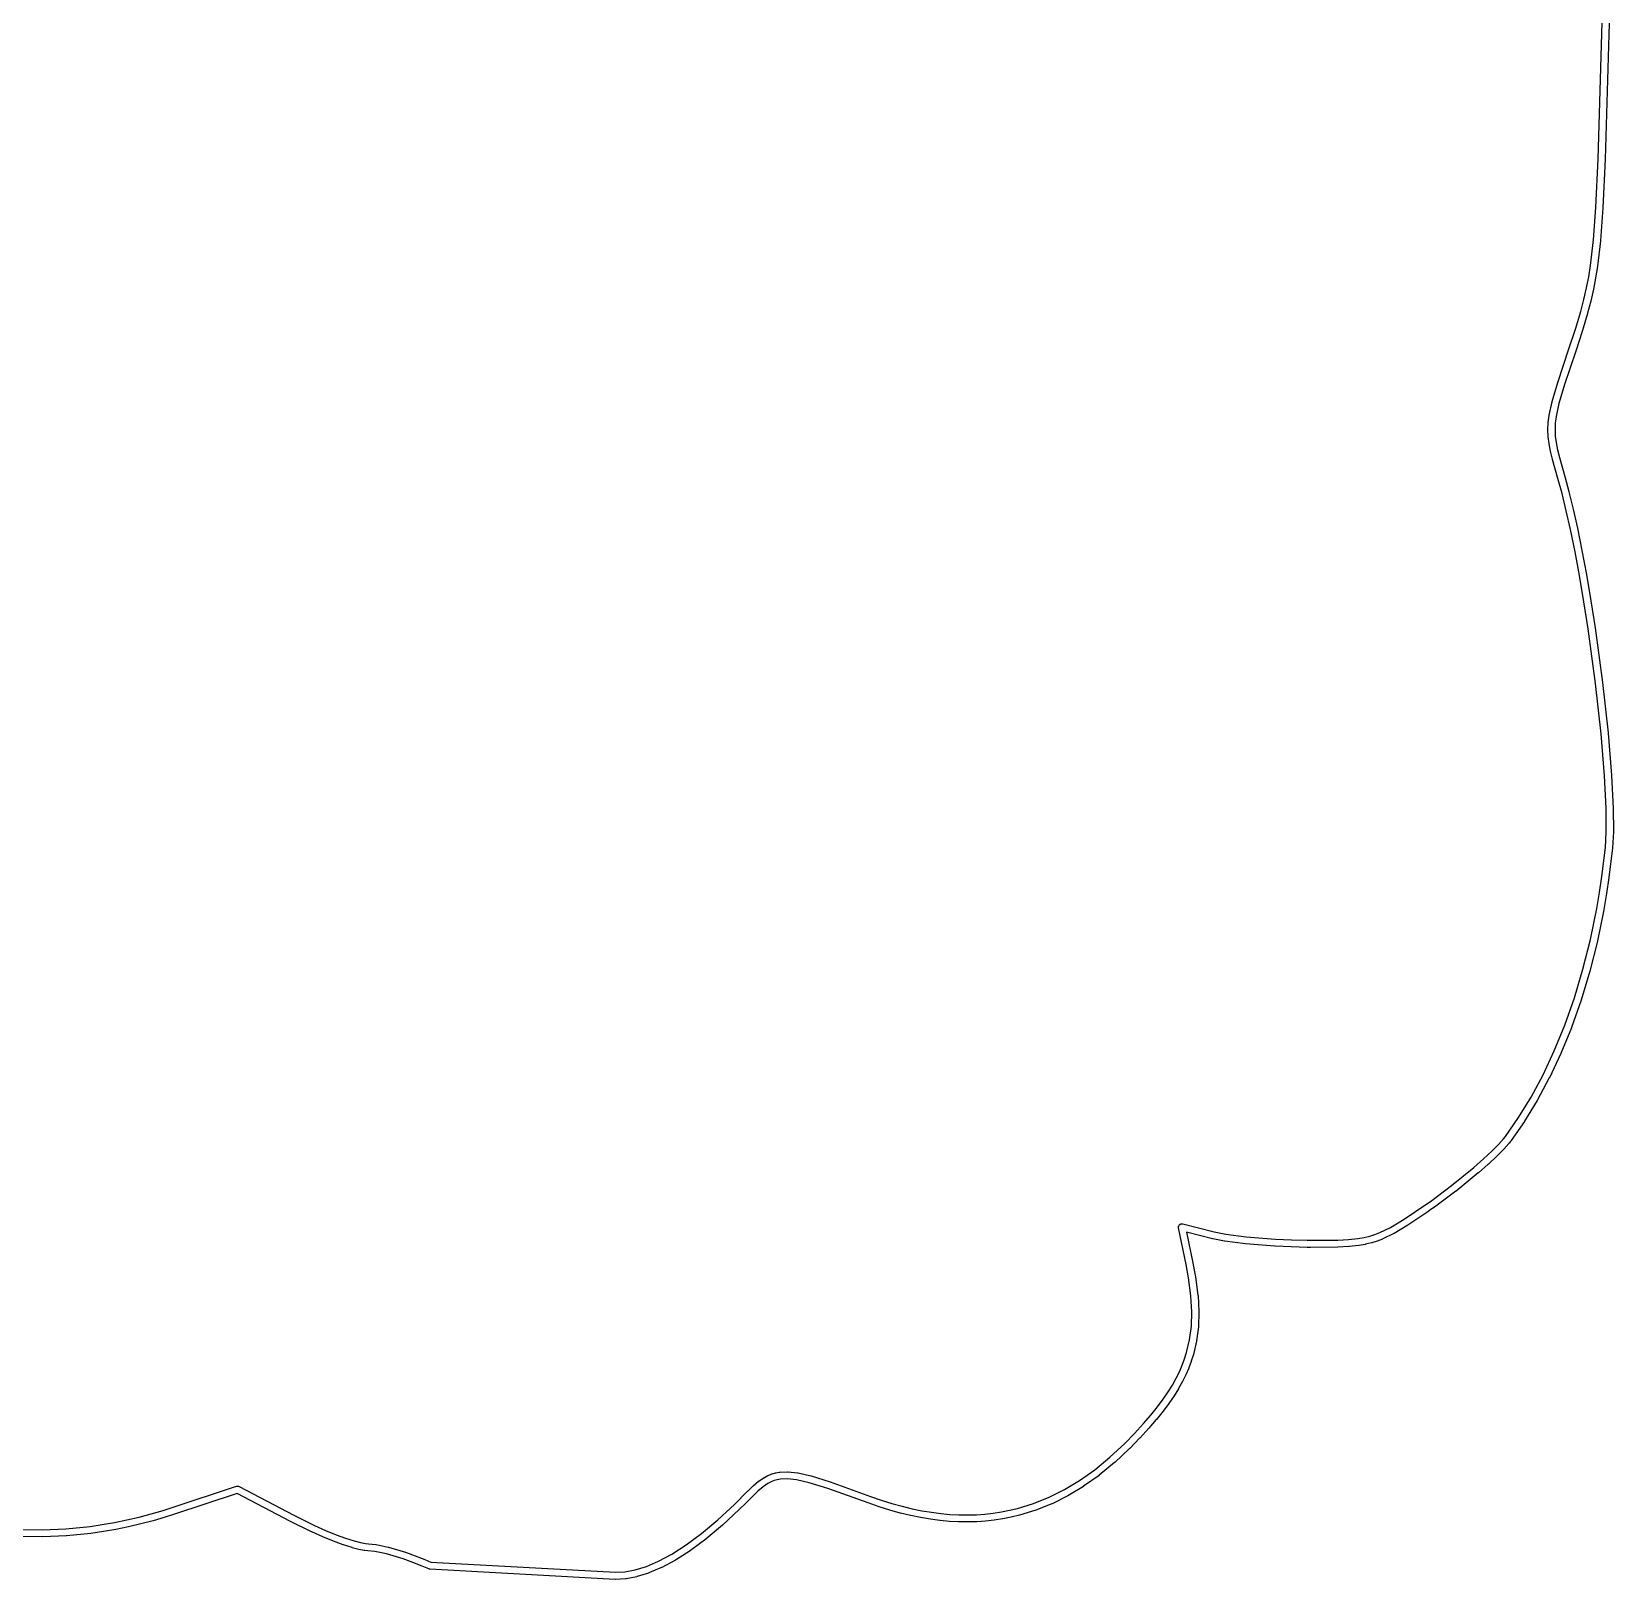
# Model space of a CAD drawing. Extents: x 95.2 to 194.5, y -137 to -38.4.
# Drawn here: x 144.96 to 189.82, y -137.02 to -93.11 of the extents above; entities that cross this region are included whole.
import ezdxf

# ---------------------------------------------------------------- set-up
doc = ezdxf.new("R2010")
doc.units = 0
doc.layers.add('BLACK', color=7, linetype='CONTINUOUS')

msp = doc.modelspace()

# ---------------------------------------------------------------- linework, layer by layer
at = {"layer": 'BLACK', "linetype": 'CONTINUOUS'}
for p, q in [((189.405646, -96.08551), (189.520225, -92.185453)), ((189.718972, -92.231021), (189.605554, -96.091585)), ((189.385529, -96.726279), (189.405646, -96.08551)), ((189.605548, -96.091786), (189.585414, -96.733114)), ((189.605554, -96.091585), (189.605541, -96.091684)), ((189.605541, -96.091684), (189.605548, -96.091786)), ((189.326349, -98.09795), (189.385529, -96.726279)), ((189.58537, -96.734286), (189.526099, -98.108072)), ((189.585414, -96.733114), (189.585337, -96.733699)), ((189.585337, -96.733699), (189.58537, -96.734286)), ((189.258519, -99.024296), (189.326349, -98.09795)), ((189.525925, -98.111065), (189.457822, -99.041133)), ((189.526099, -98.108072), (189.525887, -98.10956)), ((189.525887, -98.10956), (189.525925, -98.111065)), ((189.173385, -99.74321), (189.258519, -99.024296)), ((189.457395, -99.045589), (189.371747, -99.768843)), ((189.457439, -99.043345), (189.457395, -99.045589)), ((189.457822, -99.041133), (189.457439, -99.043345)), ((189.121068, -100.066982), (189.173385, -99.74321)), ((189.371161, -99.773035), (189.318264, -100.100398)), ((189.371292, -99.770912), (189.371161, -99.773035)), ((189.371747, -99.768843), (189.371292, -99.770912)), ((188.984502, -100.713536), (189.060665, -100.379076)), ((189.060665, -100.379076), (189.121068, -100.066982)), ((189.256036, -100.42189), (189.179153, -100.759513)), ((189.256241, -100.42026), (189.256036, -100.42189)), ((189.25671, -100.418688), (189.256241, -100.42026)), ((189.317722, -100.103447), (189.25671, -100.418688)), ((189.317865, -100.101904), (189.317722, -100.103447)), ((189.318264, -100.100398), (189.317865, -100.101904)), ((188.896588, -101.049258), (188.984502, -100.713536)), ((189.178387, -100.762642), (189.089635, -101.101563)), ((189.178641, -100.761047), (189.178387, -100.762642)), ((189.179153, -100.759513), (189.178641, -100.761047)), ((188.7449, -101.558231), (188.896588, -101.049258)), ((189.088731, -101.104793), (188.93615, -101.616758)), ((189.089051, -101.103141), (189.088731, -101.104793)), ((189.089635, -101.101563), (189.089051, -101.103141)), ((188.561764, -102.114007), (188.7449, -101.558231)), ((188.935293, -101.619493), (188.75165, -102.176806)), ((188.935608, -101.618084), (188.935293, -101.619493)), ((188.93615, -101.616758), (188.935608, -101.618084)), ((188.244657, -103.063377), (188.561764, -102.114007)), ((188.751522, -102.177191), (188.434921, -103.125042)), ((188.751567, -102.176993), (188.751522, -102.177191)), ((188.75165, -102.176806), (188.751567, -102.176993)), ((188.083924, -103.608985), (188.243579, -103.06681)), ((188.243579, -103.06681), (188.244255, -103.065138)), ((188.244255, -103.065138), (188.244657, -103.063377)), ((188.434921, -103.125042), (188.276815, -103.661958)), ((188.00127, -103.989992), (188.082109, -103.616101)), ((188.082109, -103.616101), (188.083236, -103.612594)), ((188.083236, -103.612594), (188.083924, -103.608985)), ((187.974398, -104.201139), (187.999788, -103.998681)), ((187.999788, -103.998681), (188.000764, -103.994371)), ((188.000764, -103.994371), (188.00127, -103.989992)), ((188.197685, -104.027938), (188.17336, -104.221905)), ((188.276815, -103.661958), (188.197685, -104.027938)), ((187.965676, -104.401483), (187.973708, -104.209404)), ((187.965923, -104.405864), (187.965676, -104.401483)), ((187.965694, -104.410245), (187.965923, -104.405864)), ((187.974375, -104.599425), (187.965694, -104.410245)), ((187.973708, -104.209404), (187.974287, -104.205289)), ((187.974287, -104.205289), (187.974398, -104.201139)), ((188.17336, -104.221905), (188.165685, -104.405459)), ((188.165685, -104.405459), (188.173978, -104.586198)), ((187.974958, -104.603448), (187.974375, -104.599425)), ((187.975076, -104.607513), (187.974958, -104.603448)), ((187.999829, -104.801273), (187.975076, -104.607513)), ((188.000564, -104.804485), (187.999829, -104.801273)), ((188.000876, -104.807761), (188.000564, -104.804485)), ((188.041056, -105.013581), (188.000876, -104.807761)), ((188.173978, -104.586198), (188.197801, -104.772674)), ((188.197801, -104.772674), (188.236904, -104.972979)), ((188.236904, -104.972979), (188.290902, -105.194379)), ((188.041723, -105.01581), (188.041056, -105.013581)), ((188.042051, -105.018116), (188.041723, -105.01581)), ((188.097015, -105.243475), (188.042051, -105.018116)), ((188.097596, -105.245131), (188.097015, -105.243475)), ((188.097904, -105.246862), (188.097596, -105.245131)), ((188.249498, -105.785716), (188.097904, -105.246862)), ((188.290902, -105.194379), (188.442138, -105.731955)), ((188.36615, -106.212558), (188.249498, -105.785716)), ((188.442138, -105.731955), (188.442203, -105.73232)), ((188.442203, -105.73232), (188.442338, -105.732674)), ((188.442338, -105.732674), (188.559421, -106.161093)), ((188.485959, -106.70247), (188.36615, -106.212558)), ((188.559421, -106.161093), (188.559648, -106.162429)), ((188.559648, -106.162429), (188.560095, -106.1637)), ((188.560095, -106.1637), (188.68049, -106.656004)), ((188.604342, -107.236201), (188.485959, -106.70247)), ((188.68049, -106.656004), (188.680643, -106.65708)), ((188.680643, -106.65708), (188.680979, -106.658105)), ((188.680979, -106.658105), (188.799807, -107.193844)), ((188.799807, -107.193844), (188.799918, -107.194764)), ((188.799918, -107.194764), (188.800193, -107.19566)), ((188.800193, -107.19566), (188.929318, -107.833629)), ((188.733137, -107.872539), (188.604342, -107.236201)), ((188.857815, -108.545224), (188.733137, -107.872539)), ((188.929318, -107.833629), (188.929402, -107.834454)), ((188.929402, -107.834454), (188.92963, -107.835243)), ((188.92963, -107.835243), (189.054601, -108.509507)), ((188.984306, -109.288646), (188.857815, -108.545224)), ((189.054601, -108.509507), (189.054663, -108.510242)), ((189.054663, -108.510242), (189.054859, -108.510957)), ((189.054859, -108.510957), (189.181593, -109.255808)), ((189.103407, -110.05167), (188.984306, -109.288646)), ((189.181593, -109.255808), (189.181641, -109.25649)), ((189.181641, -109.25649), (189.181814, -109.257159)), ((189.181814, -109.257159), (189.301157, -110.021735)), ((189.314838, -111.60085), (189.103407, -110.05167)), ((189.301157, -110.021735), (189.301211, -110.0227)), ((189.301211, -110.0227), (189.301434, -110.023634)), ((189.301434, -110.023634), (189.513173, -111.57506)), ((189.472826, -113.027786), (189.314838, -111.60085)), ((189.513173, -111.57506), (189.51322, -111.576327)), ((189.51322, -111.576327), (189.513485, -111.577578)), ((189.513485, -111.577578), (189.671762, -113.007128)), ((189.571658, -114.2222), (189.472826, -113.027786)), ((189.671762, -113.007128), (189.671778, -113.008523)), ((189.671778, -113.008523), (189.672028, -113.009887)), ((189.672028, -113.009887), (189.771115, -114.207375)), ((189.61702, -115.144523), (189.571658, -114.2222)), ((189.771115, -114.207375), (189.771088, -114.20905)), ((189.771088, -114.20905), (189.771335, -114.210709)), ((189.771335, -114.210709), (189.816887, -115.136901)), ((189.620583, -115.807475), (189.61702, -115.144523)), ((189.816887, -115.136901), (189.816779, -115.139089)), ((189.816779, -115.139089), (189.817007, -115.141277)), ((189.817007, -115.141277), (189.820598, -115.809468)), ((189.595582, -116.252067), (189.620583, -115.807475)), ((189.820441, -115.81562), (189.795092, -116.266395)), ((189.820598, -115.809468), (189.820311, -115.812542)), ((189.820311, -115.812542), (189.820441, -115.81562)), ((189.497972, -117.075404), (189.595582, -116.252067)), ((189.794555, -116.272553), (189.696411, -117.100396)), ((189.794616, -116.269451), (189.794555, -116.272553)), ((189.795092, -116.266395), (189.794616, -116.269451)), ((189.430085, -117.531709), (189.497972, -117.075404)), ((189.353056, -117.982357), (189.430085, -117.531709)), ((189.696017, -117.103339), (189.62775, -117.562199)), ((189.69609, -117.101854), (189.696017, -117.103339)), ((189.696411, -117.100396), (189.69609, -117.101854)), ((189.172551, -118.863532), (189.353056, -117.982357)), ((189.627409, -117.564332), (189.549917, -118.017689)), ((189.627486, -117.56325), (189.627409, -117.564332)), ((189.62775, -117.562199), (189.627486, -117.56325)), ((189.549313, -118.020908), (189.368039, -118.90584)), ((189.549483, -118.01927), (189.549313, -118.020908)), ((189.549917, -118.017689), (189.549483, -118.01927)), ((188.959003, -119.711792), (189.172551, -118.863532)), ((189.367047, -118.910185), (189.15239, -119.762847)), ((189.367377, -118.907978), (189.367047, -118.910185)), ((189.368039, -118.90584), (189.367377, -118.907978)), ((188.714738, -120.523242), (188.959003, -119.711792)), ((189.151172, -119.767259), (188.90557, -120.583154)), ((189.151615, -119.765003), (189.151172, -119.767259)), ((189.15239, -119.762847), (189.151615, -119.765003)), ((188.442454, -121.293951), (188.714738, -120.523242)), ((188.904103, -120.58764), (188.630222, -121.362868)), ((188.904668, -120.585344), (188.904103, -120.58764)), ((188.90557, -120.583154), (188.904668, -120.585344)), ((188.144998, -122.020671), (188.442454, -121.293951)), ((188.628481, -121.367438), (188.329129, -122.098788)), ((188.629183, -121.365086), (188.628481, -121.367438)), ((188.630222, -121.362868), (188.629183, -121.365086)), ((187.825259, -122.70096), (188.144998, -122.020671)), ((188.327084, -122.103444), (188.005132, -122.788441)), ((188.327938, -122.101038), (188.327084, -122.103444)), ((188.329129, -122.098788), (188.327938, -122.101038)), ((187.486108, -123.333086), (187.825259, -122.70096)), ((188.002748, -122.793183), (187.66103, -123.430093)), ((188.003771, -122.790724), (188.002748, -122.793183)), ((188.005132, -122.788441), (188.003771, -122.790724)), ((187.130311, -123.91603), (187.486108, -123.333086)), ((187.658269, -123.434912), (187.299506, -124.022715)), ((187.659478, -123.432407), (187.658269, -123.434912)), ((187.66103, -123.430093), (187.659478, -123.432407)), ((186.760394, -124.449526), (187.130311, -123.91603)), ((187.296327, -124.027599), (186.923058, -124.565929)), ((187.297749, -124.025044), (187.296327, -124.027599)), ((187.299506, -124.022715), (187.297749, -124.025044)), ((186.385958, -124.858097), (186.566017, -124.675975)), ((186.566017, -124.675975), (186.70628, -124.518433)), ((186.70628, -124.518433), (186.760394, -124.449526)), ((186.857709, -124.64912), (186.713657, -124.810918)), ((186.859528, -124.64662), (186.857709, -124.64912)), ((186.861668, -124.644387), (186.859528, -124.64662)), ((186.919527, -124.570711), (186.861668, -124.644387)), ((186.921127, -124.5682), (186.919527, -124.570711)), ((186.923058, -124.565929), (186.921127, -124.5682)), ((185.861696, -125.333793), (186.140839, -125.08783)), ((186.140839, -125.08783), (186.385958, -124.858097)), ((186.524117, -125.002722), (186.276481, -125.234812)), ((186.525378, -125.001282), (186.524117, -125.002722)), ((186.526845, -125.000065), (186.525378, -125.001282)), ((186.710081, -124.814729), (186.526845, -125.000065)), ((186.71173, -124.812695), (186.710081, -124.814729)), ((186.713657, -124.810918), (186.71173, -124.812695)), ((185.234306, -125.845675), (185.861696, -125.333793)), ((185.989605, -125.487556), (185.358932, -126.002117)), ((185.990954, -125.486214), (185.989605, -125.487556)), ((185.992499, -125.485102), (185.990954, -125.486214)), ((186.274209, -125.236877), (185.992499, -125.485102)), ((186.275259, -125.235749), (186.274209, -125.236877)), ((186.276481, -125.234812), (186.275259, -125.235749)), ((184.631023, -126.292824), (185.234306, -125.845675)), ((185.355261, -126.004972), (184.749038, -126.454299)), ((185.356987, -126.003408), (185.355261, -126.004972)), ((185.358932, -126.002117), (185.356987, -126.003408)), ((183.885866, -126.801841), (184.474798, -126.40239)), ((184.474798, -126.40239), (184.631023, -126.292824)), ((184.746911, -126.455833), (184.588997, -126.566583)), ((184.74791, -126.454974), (184.746911, -126.455833)), ((184.749038, -126.454299), (184.74791, -126.454974)), ((177.501992, -126.971326), (177.510908, -126.957704)), ((177.510908, -126.957704), (177.513654, -126.95583)), ((177.513654, -126.95583), (177.515655, -126.953172)), ((177.515655, -126.953172), (177.529682, -126.944896)), ((177.529682, -126.944896), (177.543141, -126.935716)), ((177.543141, -126.935716), (177.546398, -126.935035)), ((177.546398, -126.935035), (177.549261, -126.933347)), ((177.549261, -126.933347), (177.565378, -126.93107)), ((177.565378, -126.93107), (177.581334, -126.927738)), ((177.581334, -126.927738), (177.584603, -126.928355)), ((177.584603, -126.928355), (177.587896, -126.927891)), ((177.587896, -126.927891), (177.607266, -126.930903)), ((177.607266, -126.930903), (178.501475, -127.161535)), ((183.504316, -127.030749), (183.885866, -126.801841)), ((184.587711, -126.56747), (183.995833, -126.968919)), ((184.588313, -126.566968), (184.587711, -126.56747)), ((184.588997, -126.566583), (184.588313, -126.566968)), ((177.482296, -127.028692), (177.482913, -127.025422)), ((177.484405, -127.048181), (177.482296, -127.028692)), ((177.482449, -127.02213), (177.486517, -127.006354)), ((177.482913, -127.025422), (177.482449, -127.02213)), ((177.699918, -128.079912), (177.484405, -127.048181)), ((177.486517, -127.006354), (177.489542, -126.990352)), ((177.489542, -126.990352), (177.491362, -126.98757)), ((177.491362, -126.98757), (177.492193, -126.984349)), ((177.492193, -126.984349), (177.501992, -126.971326)), ((178.454252, -127.3559), (177.713067, -127.164735)), ((177.713067, -127.164735), (177.895888, -128.039955)), ((178.457022, -127.35633), (178.454252, -127.3559)), ((178.459713, -127.357147), (178.457022, -127.35633)), ((178.793663, -127.423591), (178.459713, -127.357147)), ((178.501475, -127.161535), (178.829291, -127.226758)), ((178.829291, -127.226758), (179.409201, -127.300788)), ((179.409201, -127.300788), (180.23551, -127.365998)), ((180.23551, -127.365998), (180.689495, -127.387069)), ((180.689495, -127.387069), (181.137966, -127.397348)), ((181.137966, -127.397348), (181.228227, -127.397984)), ((181.228227, -127.397984), (182.001458, -127.391391)), ((182.001458, -127.391391), (182.308273, -127.375289)), ((182.308273, -127.375289), (182.577749, -127.34613)), ((182.577749, -127.34613), (182.74831, -127.3165)), ((182.74831, -127.3165), (182.91025, -127.277744)), ((182.91025, -127.277744), (183.055353, -127.232826)), ((183.055353, -127.232826), (183.198295, -127.178507)), ((183.273389, -127.363925), (183.123443, -127.420905)), ((183.198295, -127.178507), (183.504316, -127.030749)), ((183.277277, -127.361992), (183.273389, -127.363925)), ((183.281347, -127.360499), (183.277277, -127.361992)), ((183.595355, -127.208886), (183.281347, -127.360499)), ((183.599227, -127.206522), (183.595355, -127.208886)), ((183.603321, -127.204584), (183.599227, -127.206522)), ((183.991146, -126.971912), (183.603321, -127.204584)), ((183.993387, -126.970248), (183.991146, -126.971912)), ((183.995833, -126.968919), (183.993387, -126.970248)), ((178.797126, -127.423932), (178.793663, -127.423591)), ((178.800514, -127.424708), (178.797126, -127.423932)), ((179.386266, -127.499484), (178.800514, -127.424708)), ((179.388682, -127.499553), (179.386266, -127.499484)), ((179.391062, -127.499979), (179.388682, -127.499553)), ((180.221375, -127.565505), (179.391062, -127.499979)), ((180.223001, -127.565473), (180.221375, -127.565505)), ((180.224606, -127.565707), (180.223001, -127.565473)), ((180.681426, -127.586909), (180.224606, -127.565707)), ((180.682598, -127.586848), (180.681426, -127.586909)), ((180.683771, -127.586991), (180.682598, -127.586848)), ((181.134191, -127.597315), (180.683771, -127.586991)), ((181.134984, -127.597255), (181.134191, -127.597315)), ((181.135778, -127.597339), (181.134984, -127.597255)), ((181.227542, -127.597986), (181.135778, -127.597339)), ((181.228325, -127.597914), (181.227542, -127.597986)), ((181.2291, -127.597984), (181.228325, -127.597914)), ((182.005377, -127.591365), (181.2291, -127.597984)), ((182.007561, -127.591131), (182.005377, -127.591365)), ((182.009766, -127.591232), (182.007561, -127.591131)), ((182.321519, -127.57487), (182.009766, -127.591232)), ((182.324262, -127.574453), (182.321519, -127.57487)), ((182.327036, -127.574427), (182.324262, -127.574453)), ((182.602447, -127.544626), (182.327036, -127.574427)), ((182.6056, -127.543967), (182.602447, -127.544626)), ((182.608804, -127.54373), (182.6056, -127.543967)), ((182.785655, -127.513008), (182.608804, -127.54373)), ((182.788688, -127.512168), (182.785655, -127.513008)), ((182.791814, -127.511738), (182.788688, -127.512168)), ((182.95998, -127.471492), (182.791814, -127.511738)), ((182.96307, -127.470422), (182.95998, -127.471492)), ((182.966277, -127.469766), (182.96307, -127.470422)), ((183.117493, -127.422954), (182.966277, -127.469766)), ((183.120397, -127.421731), (183.117493, -127.422954)), ((183.123443, -127.420905), (183.120397, -127.421731)), ((177.772439, -128.463811), (177.699918, -128.079912)), ((177.895888, -128.039955), (177.895991, -128.040913)), ((177.895991, -128.040913), (177.896263, -128.04184)), ((177.896263, -128.04184), (177.969471, -128.429376)), ((177.840574, -128.976267), (177.772439, -128.463811)), ((177.969471, -128.429376), (177.969712, -128.432094)), ((177.969712, -128.432094), (177.970337, -128.434758)), ((177.970337, -128.434758), (178.039337, -128.953714)), ((177.865534, -129.427036), (177.840574, -128.976267)), ((178.039337, -128.953714), (178.039468, -128.957564)), ((178.039468, -128.957564), (178.040056, -128.961365)), ((178.040056, -128.961365), (178.065471, -129.420357)), ((177.852334, -129.835658), (177.865534, -129.427036)), ((178.065572, -129.429115), (178.052075, -129.846929)), ((178.065471, -129.420357), (178.065283, -129.424737)), ((178.065283, -129.424737), (178.065572, -129.429115)), ((177.80308, -130.216703), (177.852334, -129.835658)), ((178.051302, -129.856519), (178.000777, -130.247401)), ((178.051448, -129.851704), (178.051302, -129.856519)), ((178.052075, -129.846929), (178.051448, -129.851704)), ((177.71699, -130.583664), (177.80308, -130.216703)), ((177.998959, -130.257422), (177.910816, -130.633133)), ((177.999631, -130.252368), (177.998959, -130.257422)), ((178.000777, -130.247401), (177.999631, -130.252368)), ((177.51163, -131.128043), (177.59188, -130.943837)), ((177.59188, -130.943837), (177.659615, -130.763833)), ((177.659615, -130.763833), (177.71699, -130.583664)), ((177.847709, -130.831859), (177.778168, -131.016663)), ((177.848378, -130.829359), (177.847709, -130.831859)), ((177.849401, -130.826984), (177.848378, -130.829359)), ((177.908744, -130.640637), (177.849401, -130.826984)), ((177.909556, -130.636826), (177.908744, -130.640637)), ((177.910816, -130.633133), (177.909556, -130.636826)), ((177.312862, -131.504934), (177.420381, -131.312013)), ((177.420381, -131.312013), (177.51163, -131.128043)), ((177.596254, -131.407274), (177.486439, -131.604314)), ((177.597213, -131.405068), (177.596254, -131.407274)), ((177.59849, -131.403026), (177.597213, -131.405068)), ((177.691905, -131.214688), (177.59849, -131.403026)), ((177.692785, -131.212365), (177.691905, -131.214688)), ((177.693997, -131.210194), (177.692785, -131.212365)), ((177.776253, -131.021384), (177.693997, -131.210194)), ((177.777039, -131.018952), (177.776253, -131.021384)), ((177.778168, -131.016663), (177.777039, -131.018952)), ((177.050465, -131.907918), (177.192743, -131.698984)), ((177.192743, -131.698984), (177.312862, -131.504934)), ((177.359282, -131.809753), (177.214627, -132.022176)), ((177.360328, -131.807836), (177.359282, -131.809753)), ((177.361655, -131.8061), (177.360328, -131.807836)), ((177.484117, -131.608265), (177.361655, -131.8061)), ((177.485129, -131.606201), (177.484117, -131.608265)), ((177.486439, -131.604314), (177.485129, -131.606201)), ((176.704403, -132.354751), (176.893265, -132.119651)), ((177.050384, -132.243414), (176.859223, -132.481378)), ((176.893265, -132.119651), (177.050465, -131.907918)), ((177.05143, -132.241811), (177.050384, -132.243414)), ((177.052713, -132.240398), (177.05143, -132.241811)), ((177.212262, -132.025501), (177.052713, -132.240398)), ((177.213314, -132.023746), (177.212262, -132.025501)), ((177.214627, -132.022176), (177.213314, -132.023746)), ((176.241058, -132.873307), (176.497061, -132.595122)), ((176.645308, -132.729383), (176.387238, -133.009811)), ((176.497061, -132.595122), (176.704403, -132.354751)), ((176.646279, -132.728093), (176.645308, -132.729383)), ((176.647446, -132.726983), (176.646279, -132.728093)), ((176.856983, -132.484068), (176.647446, -132.726983)), ((176.857992, -132.482634), (176.856983, -132.484068)), ((176.859223, -132.481378), (176.857992, -132.482634)), ((175.543797, -133.552583), (175.961302, -133.160233)), ((175.961302, -133.160233), (176.241058, -132.873307)), ((176.385254, -133.011906), (176.102978, -133.301417)), ((176.386159, -133.010773), (176.385254, -133.011906)), ((176.387238, -133.009811), (176.386159, -133.010773)), ((175.113962, -133.905786), (175.543797, -133.552583)), ((176.099859, -133.304479), (175.678334, -133.700607)), ((176.1013, -133.302829), (176.099859, -133.304479)), ((176.102978, -133.301417), (176.1013, -133.302829)), ((165.586601, -134.228574), (165.734079, -134.127891)), ((165.734079, -134.127891), (165.738859, -134.125273)), ((165.738859, -134.125273), (165.743408, -134.122241)), ((165.743408, -134.122241), (165.84073, -134.070343)), ((165.84073, -134.070343), (165.845454, -134.068391)), ((165.845454, -134.068391), (165.849977, -134.066003)), ((165.849977, -134.066003), (165.949856, -134.025213)), ((165.949856, -134.025213), (165.954907, -134.023707)), ((165.954907, -134.023707), (165.959799, -134.021751)), ((165.959799, -134.021751), (166.055131, -133.994091)), ((166.055131, -133.994091), (166.060123, -133.99316)), ((166.060123, -133.99316), (166.065013, -133.99176)), ((166.065013, -133.99176), (166.165215, -133.973442)), ((166.165215, -133.973442), (166.172252, -133.972859)), ((166.172252, -133.972859), (166.179251, -133.97189)), ((166.179251, -133.97189), (166.398702, -133.963222)), ((166.398702, -133.963222), (166.4064, -133.963674)), ((166.4064, -133.963674), (166.414122, -133.963804)), ((166.414122, -133.963804), (166.685123, -133.995102)), ((166.685123, -133.995102), (166.690608, -133.996289)), ((166.690608, -133.996289), (166.696177, -133.997012)), ((166.696177, -133.997012), (167.060467, -134.081238)), ((167.060467, -134.081238), (167.063957, -134.082415)), ((167.063957, -134.082415), (167.067563, -134.083156)), ((167.067563, -134.083156), (167.605247, -134.249915)), ((174.683623, -134.210547), (175.113962, -133.905786)), ((175.232475, -134.066931), (174.796137, -134.375941)), ((175.235185, -134.06458), (175.232475, -134.066931)), ((175.238168, -134.062585), (175.235185, -134.06458)), ((175.67334, -133.704997), (175.238168, -134.062585)), ((175.675695, -133.702638), (175.67334, -133.704997)), ((175.678334, -133.700607), (175.675695, -133.702638)), ((148.917991, -134.987952), (150.769616, -134.374426)), ((150.792062, -134.577681), (148.980439, -135.177954)), ((150.769616, -134.374426), (150.788739, -134.370114)), ((150.788739, -134.370114), (150.789775, -134.370189)), ((150.789775, -134.370189), (150.790768, -134.369883)), ((150.790768, -134.369883), (150.809216, -134.371606)), ((152.302593, -135.375353), (150.792062, -134.577681)), ((150.809216, -134.371606), (150.827654, -134.37295)), ((150.827654, -134.37295), (150.82858, -134.373415)), ((150.82858, -134.373415), (150.829617, -134.373512)), ((150.829617, -134.373512), (150.847765, -134.380923)), ((150.847765, -134.380923), (152.394726, -135.197832)), ((165.082934, -134.697427), (165.421642, -134.366279)), ((165.558678, -134.512003), (165.223205, -134.839989)), ((165.421642, -134.366279), (165.424677, -134.363844)), ((165.424677, -134.363844), (165.427405, -134.361067)), ((165.427405, -134.361067), (165.57884, -134.234447)), ((165.703385, -134.391009), (165.558678, -134.512003)), ((165.57884, -134.234447), (165.58286, -134.231706)), ((165.58286, -134.231706), (165.586601, -134.228574)), ((165.842331, -134.29615), (165.703385, -134.391009)), ((165.93033, -134.249222), (165.842331, -134.29615)), ((166.020591, -134.21236), (165.93033, -134.249222)), ((166.105977, -134.187586), (166.020591, -134.21236)), ((166.194219, -134.171454), (166.105977, -134.187586)), ((166.39886, -134.163371), (166.194219, -134.171454)), ((166.656599, -134.193137), (166.39886, -134.163371)), ((167.011832, -134.275269), (166.656599, -134.193137)), ((167.543966, -134.440307), (167.011832, -134.275269)), ((168.686424, -134.848574), (167.543966, -134.440307)), ((167.605247, -134.249915), (167.607208, -134.250741)), ((167.607208, -134.250741), (167.609277, -134.251259)), ((167.609277, -134.251259), (168.753459, -134.660142)), ((173.815341, -134.687362), (174.251304, -134.470172)), ((174.251304, -134.470172), (174.683623, -134.210547)), ((174.789827, -134.380062), (174.350902, -134.643655)), ((174.792859, -134.377809), (174.789827, -134.380062)), ((174.796137, -134.375941), (174.792859, -134.377809)), ((148.688444, -135.061425), (148.917991, -134.987952)), ((164.420407, -135.32972), (164.890332, -134.890529)), ((164.890332, -134.890529), (165.082037, -134.698314)), ((165.030722, -135.032987), (165.029357, -135.034109)), ((165.223205, -134.839989), (165.030722, -135.032987)), ((165.082037, -134.698314), (165.082529, -134.697908)), ((165.082529, -134.697908), (165.082934, -134.697427)), ((168.686747, -134.848654), (168.686424, -134.848574)), ((168.687047, -134.848794), (168.686747, -134.848654)), ((168.993838, -134.956149), (168.687047, -134.848794)), ((168.753459, -134.660142), (169.058397, -134.766848)), ((168.995395, -134.956527), (168.993838, -134.956149)), ((168.996868, -134.957155), (168.995395, -134.956527)), ((169.299985, -135.052478), (168.996868, -134.957155)), ((169.058397, -134.766848), (169.3584, -134.861192)), ((169.3584, -134.861192), (169.647274, -134.941652)), ((169.647274, -134.941652), (169.93262, -135.010739)), ((169.93262, -135.010739), (170.208123, -135.067268)), ((172.696581, -135.056916), (172.923818, -135.002456)), ((172.923818, -135.002456), (173.373877, -134.864199)), ((173.373877, -134.864199), (173.815341, -134.687362)), ((173.893487, -134.871508), (173.444395, -135.051401)), ((173.89709, -134.869635), (173.893487, -134.871508)), ((173.900893, -134.868187), (173.89709, -134.869635)), ((174.344009, -134.647434), (173.900893, -134.868187)), ((174.347342, -134.645342), (174.344009, -134.647434)), ((174.350902, -134.643655), (174.347342, -134.645342)), ((146.616272, -135.511899), (146.963804, -135.461694)), ((146.963804, -135.461694), (147.313432, -135.401089)), ((147.313432, -135.401089), (147.661486, -135.330627)), ((147.661486, -135.330627), (148.008961, -135.250013)), ((148.055537, -135.44452), (147.705311, -135.525773)), ((148.008961, -135.250013), (148.349825, -135.160662)), ((148.056887, -135.444063), (148.055537, -135.44452)), ((148.058293, -135.443839), (148.056887, -135.444063)), ((148.401926, -135.353763), (148.058293, -135.443839)), ((148.349825, -135.160662), (148.688444, -135.061425)), ((148.403278, -135.353262), (148.401926, -135.353763)), ((148.404692, -135.352995), (148.403278, -135.353262)), ((148.745865, -135.25301), (148.404692, -135.352995)), ((148.747014, -135.252546), (148.745865, -135.25301)), ((148.748227, -135.252286), (148.747014, -135.252546)), ((148.979471, -135.178269), (148.748227, -135.252286)), ((148.979938, -135.178066), (148.979471, -135.178269)), ((148.980439, -135.177954), (148.979938, -135.178066)), ((152.303912, -135.375891), (152.302593, -135.375353)), ((152.305124, -135.376644), (152.303912, -135.375891)), ((152.899234, -135.669102), (152.305124, -135.376644)), ((152.394726, -135.197832), (152.9857, -135.488747)), ((163.961276, -135.714627), (164.420407, -135.32972)), ((164.550954, -135.481263), (164.087437, -135.869844)), ((164.552848, -135.479328), (164.550954, -135.481263)), ((164.554991, -135.477688), (164.552848, -135.479328)), ((165.028198, -135.035429), (164.554991, -135.477688)), ((165.029357, -135.034109), (165.028198, -135.035429)), ((169.301605, -135.052817), (169.299985, -135.052478)), ((169.303152, -135.053417), (169.301605, -135.052817)), ((169.595259, -135.134778), (169.303152, -135.053417)), ((169.596942, -135.135073), (169.595259, -135.134778)), ((169.598559, -135.135637), (169.596942, -135.135073)), ((169.887264, -135.205537), (169.598559, -135.135637)), ((169.889013, -135.205782), (169.887264, -135.205537)), ((169.890696, -135.206304), (169.889013, -135.205782)), ((170.169704, -135.263552), (169.890696, -135.206304)), ((170.171504, -135.26374), (170.169704, -135.263552)), ((170.173258, -135.264215), (170.171504, -135.26374)), ((170.449101, -135.310491), (170.173258, -135.264215)), ((170.208123, -135.067268), (170.480369, -135.112941)), ((170.450962, -135.310617), (170.449101, -135.310491)), ((170.452775, -135.311037), (170.450962, -135.310617)), ((170.72019, -135.345745), (170.452775, -135.311037)), ((170.480369, -135.112941), (170.744035, -135.147162)), ((170.722093, -135.345803), (170.72019, -135.345745)), ((170.723969, -135.346163), (170.722093, -135.345803)), ((170.988425, -135.370307), (170.723969, -135.346163)), ((170.744035, -135.147162), (171.004675, -135.170958)), ((170.990375, -135.370293), (170.988425, -135.370307)), ((170.992302, -135.370585), (170.990375, -135.370293)), ((171.249564, -135.384019), (170.992302, -135.370585)), ((171.004675, -135.170958), (171.258019, -135.184187)), ((171.251549, -135.383927), (171.249564, -135.384019)), ((171.253522, -135.384147), (171.251549, -135.383927)), ((171.507999, -135.387344), (171.253522, -135.384147)), ((171.258019, -135.184187), (171.508484, -135.187334)), ((171.510008, -135.387171), (171.507999, -135.387344)), ((171.508484, -135.187334), (171.752936, -135.180557)), ((171.512026, -135.387314), (171.510008, -135.387171)), ((171.760505, -135.380425), (171.512026, -135.387314)), ((171.752936, -135.180557), (171.994671, -135.163961)), ((171.762539, -135.380167), (171.760505, -135.380425)), ((171.764583, -135.380228), (171.762539, -135.380167)), ((172.010426, -135.36335), (171.764583, -135.380228)), ((171.994671, -135.163961), (172.231549, -135.137838)), ((172.012469, -135.363006), (172.010426, -135.36335)), ((172.014538, -135.362982), (172.012469, -135.363006)), ((172.255541, -135.336404), (172.014538, -135.362982)), ((172.231549, -135.137838), (172.465891, -135.102072)), ((172.257581, -135.335973), (172.255541, -135.336404)), ((172.259667, -135.335862), (172.257581, -135.335973)), ((172.498155, -135.299464), (172.259667, -135.335862)), ((172.465891, -135.102072), (172.696581, -135.056916)), ((172.500184, -135.298946), (172.498155, -135.299464)), ((172.502277, -135.298747), (172.500184, -135.298946)), ((172.737043, -135.252793), (172.502277, -135.298747)), ((172.73906, -135.252187), (172.737043, -135.252793)), ((172.741139, -135.251901), (172.73906, -135.252187)), ((172.973486, -135.196216), (172.741139, -135.251901)), ((172.976461, -135.195185), (172.973486, -135.196216)), ((172.979544, -135.194561), (172.976461, -135.195185)), ((173.436575, -135.054163), (172.979544, -135.194561)), ((173.440405, -135.05256), (173.436575, -135.054163)), ((173.444395, -135.051401), (173.440405, -135.05256)), ((145.271081, -135.80973), (144.645559, -135.798705)), ((144.652307, -135.598793), (145.271566, -135.609708)), ((145.274101, -135.809486), (145.271081, -135.80973)), ((145.271566, -135.609708), (145.930181, -135.581411)), ((145.277135, -135.809654), (145.274101, -135.809486)), ((145.941669, -135.781103), (145.277135, -135.809654)), ((145.930181, -135.581411), (146.616272, -135.511899)), ((145.944547, -135.780694), (145.941669, -135.781103)), ((145.947457, -135.780686), (145.944547, -135.780694)), ((146.63855, -135.710667), (145.947457, -135.780686)), ((146.640638, -135.710245), (146.63855, -135.710667)), ((146.642768, -135.710149), (146.640638, -135.710245)), ((146.993788, -135.65944), (146.642768, -135.710149)), ((146.99516, -135.659101), (146.993788, -135.65944)), ((146.996569, -135.658998), (146.99516, -135.659101)), ((147.348971, -135.597912), (146.996569, -135.658998)), ((147.35033, -135.597536), (147.348971, -135.597912)), ((147.351734, -135.597393), (147.35033, -135.597536)), ((147.702553, -135.526372), (147.351734, -135.597393)), ((147.703907, -135.525956), (147.702553, -135.526372)), ((147.705311, -135.525773), (147.703907, -135.525956)), ((152.901183, -135.669834), (152.899234, -135.669102)), ((152.903002, -135.670861), (152.901183, -135.669834)), ((153.217484, -135.809743), (152.903002, -135.670861)), ((152.9857, -135.488747), (153.296914, -135.626185)), ((153.2189, -135.810208), (153.217484, -135.809743)), ((153.220222, -135.810904), (153.2189, -135.810208)), ((153.521443, -135.933358), (153.220222, -135.810904)), ((153.296914, -135.626185), (153.595226, -135.747458)), ((153.595226, -135.747458), (153.865516, -135.847013)), ((153.865516, -135.847013), (154.106441, -135.924738)), ((154.106441, -135.924738), (154.283371, -135.971749)), ((163.5254, -136.037249), (163.961276, -135.714627)), ((164.082686, -135.873589), (163.641634, -136.200043)), ((164.084936, -135.871552), (164.082686, -135.873589)), ((164.087437, -135.869844), (164.084936, -135.871552)), ((153.523037, -135.93383), (153.521443, -135.933358)), ((153.52454, -135.934558), (153.523037, -135.93383)), ((153.798318, -136.035397), (153.52454, -135.934558)), ((153.800299, -136.035912), (153.798318, -136.035397)), ((153.802178, -136.03673), (153.800299, -136.035912)), ((154.047525, -136.115881), (153.802178, -136.03673)), ((154.050092, -136.116438), (154.047525, -136.115881)), ((154.052548, -136.117357), (154.050092, -136.116438)), ((154.235586, -136.165992), (154.052548, -136.117357)), ((154.239249, -136.166589), (154.235586, -136.165992)), ((154.242816, -136.167629), (154.239249, -136.166589)), ((154.393823, -136.195977), (154.242816, -136.167629)), ((154.283371, -135.971749), (154.425269, -135.998387)), ((154.399347, -136.196461), (154.393823, -136.195977)), ((154.404809, -136.197415), (154.399347, -136.196461)), ((154.494803, -136.20415), (154.404809, -136.197415)), ((154.425269, -135.998387), (154.510672, -136.004779)), ((154.692163, -136.222642), (154.494803, -136.20415)), ((154.510672, -136.004779), (154.511596, -136.00494)), ((154.511596, -136.00494), (154.512538, -136.004936)), ((154.512538, -136.004936), (154.716685, -136.024064)), ((155.02512, -136.293978), (154.692163, -136.222642)), ((154.716685, -136.024064), (154.722457, -136.025183)), ((154.722457, -136.025183), (154.728306, -136.025847)), ((154.728306, -136.025847), (155.070951, -136.099259)), ((155.501015, -136.436674), (155.02512, -136.293978)), ((155.070951, -136.099259), (155.074776, -136.100481)), ((155.074776, -136.100481), (155.078723, -136.101253)), ((155.078723, -136.101253), (155.560937, -136.245845)), ((155.560937, -136.245845), (155.563322, -136.246824)), ((155.563322, -136.246824), (155.565826, -136.247449)), ((155.565826, -136.247449), (155.83831, -136.344686)), ((155.83831, -136.344686), (155.839916, -136.345444)), ((155.839916, -136.345444), (155.84162, -136.345934)), ((155.84162, -136.345934), (156.112474, -136.453536)), ((162.74165, -136.498653), (163.118266, -136.297443)), ((163.118266, -136.297443), (163.5254, -136.037249)), ((163.635992, -136.203927), (163.222687, -136.468065)), ((163.638687, -136.201805), (163.635992, -136.203927)), ((163.641634, -136.200043), (163.638687, -136.201805)), ((155.769424, -136.532457), (155.501015, -136.436674)), ((156.037098, -136.638795), (155.769424, -136.532457)), ((156.222322, -136.719528), (156.037098, -136.638795)), ((156.112474, -136.453536), (156.113938, -136.454291)), ((156.113938, -136.454291), (156.11551, -136.4548)), ((156.11551, -136.4548), (156.285724, -136.52899)), ((156.235487, -136.723787), (156.222322, -136.719528)), ((156.237438, -136.724723), (156.235487, -136.723787)), ((156.239237, -136.725), (156.237438, -136.724723)), ((156.240974, -136.725562), (156.239237, -136.725)), ((156.243141, -136.725601), (156.240974, -136.725562)), ((156.256813, -136.727708), (156.243141, -136.725601)), ((161.511324, -137.015283), (156.256813, -136.727708)), ((156.285724, -136.52899), (161.51657, -136.81527)), ((161.51657, -136.81527), (161.786023, -136.79934)), ((161.786023, -136.79934), (162.077486, -136.744357)), ((162.077486, -136.744357), (162.395225, -136.645841)), ((162.395225, -136.645841), (162.74165, -136.498653)), ((162.823947, -136.680991), (162.468778, -136.831894)), ((162.827852, -136.678857), (162.823947, -136.680991)), ((162.831965, -136.677155), (162.827852, -136.678857)), ((163.215958, -136.472004), (162.831965, -136.677155)), ((163.219202, -136.469837), (163.215958, -136.472004)), ((163.222687, -136.468065), (163.219202, -136.469837)), ((161.51701, -137.015035), (161.511324, -137.015283)), ((161.522691, -137.015258), (161.51701, -137.015035)), ((161.804194, -136.998616), (161.522691, -137.015258)), ((161.810484, -136.997618), (161.804194, -136.998616)), ((161.816831, -136.997057), (161.810484, -136.997618)), ((162.120172, -136.939833), (161.816831, -136.997057)), ((162.125659, -136.938227), (162.120172, -136.939833)), ((162.131249, -136.93708), (162.125659, -136.938227)), ((162.459289, -136.835371), (162.131249, -136.93708)), ((162.463952, -136.833405), (162.459289, -136.835371)), ((162.468778, -136.831894), (162.463952, -136.833405))]:
    msp.add_line(p, q, dxfattribs=at)

doc.saveas('drawing.dxf')
